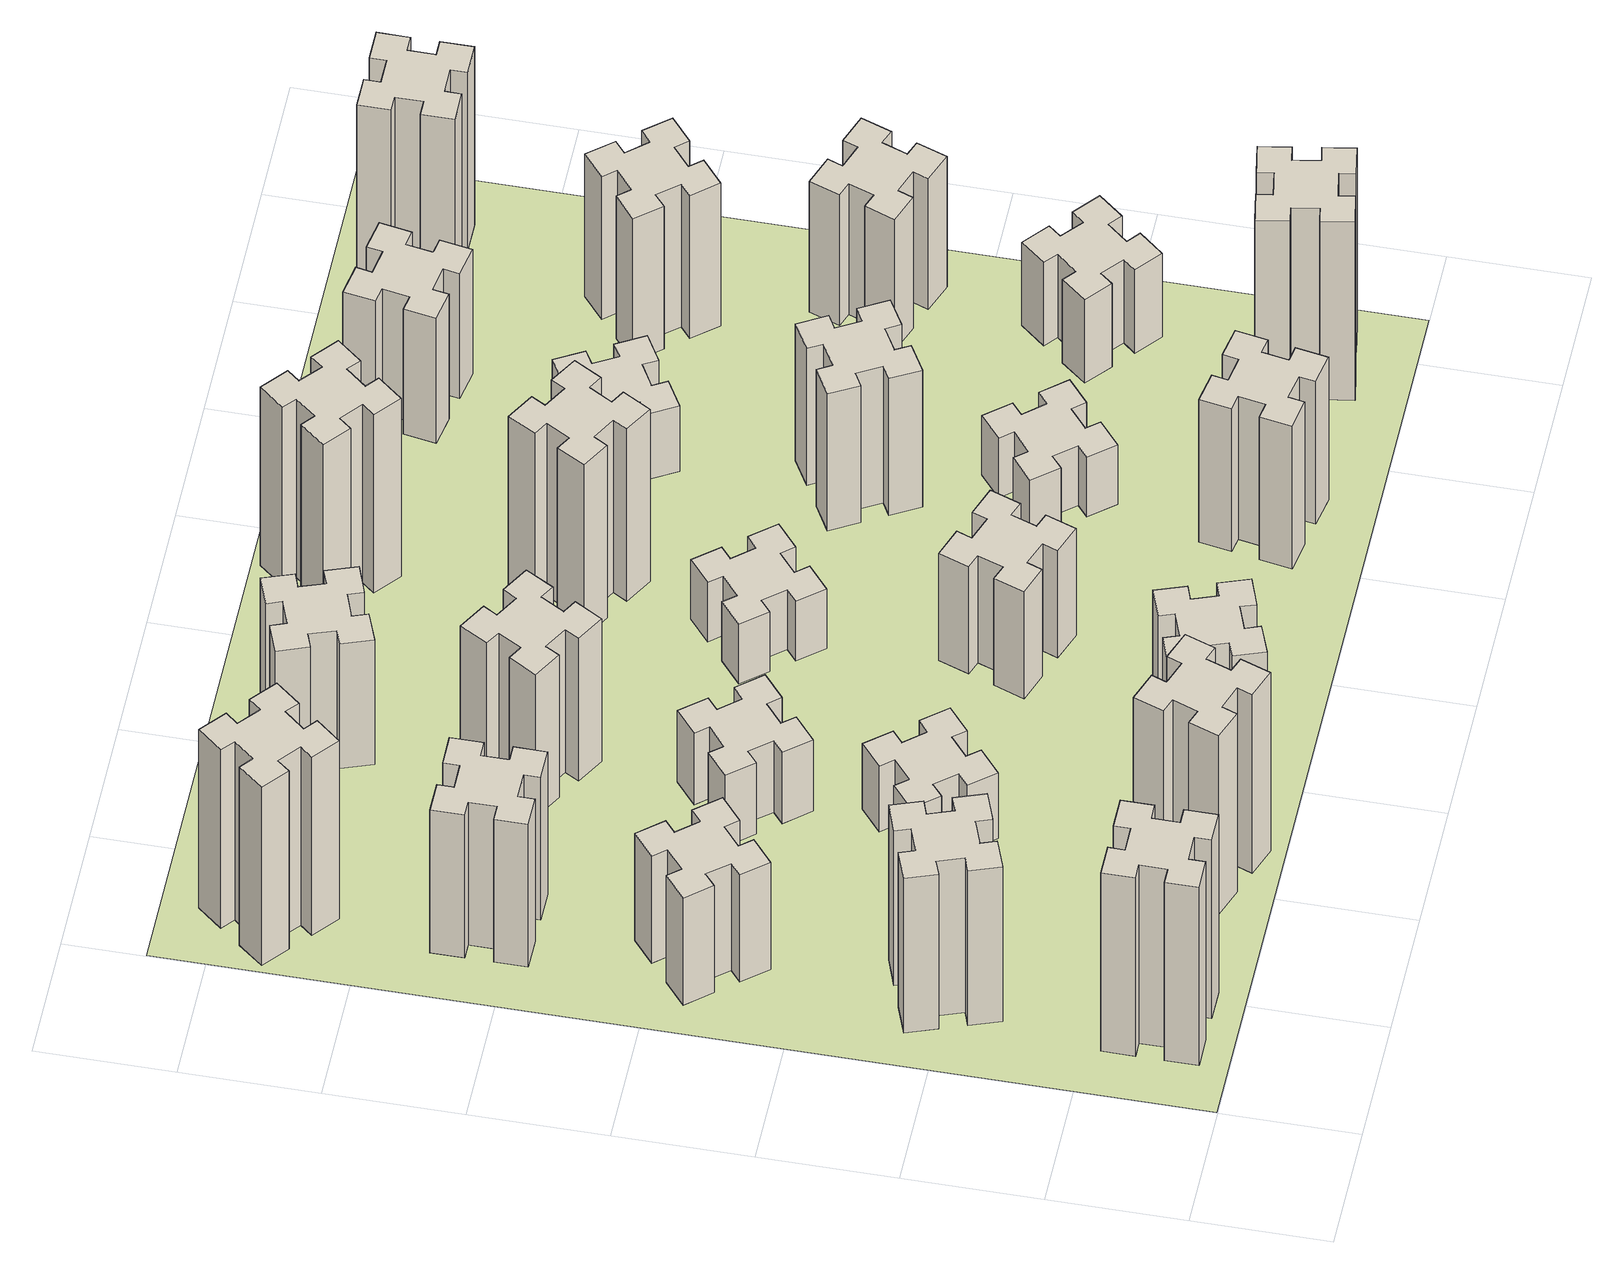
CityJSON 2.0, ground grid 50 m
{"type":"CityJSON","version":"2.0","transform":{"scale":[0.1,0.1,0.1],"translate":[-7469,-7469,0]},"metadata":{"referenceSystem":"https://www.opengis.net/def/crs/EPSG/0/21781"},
"CityObjects":{
"building1":{"type":"Building","attributes":{"class":"1000","function":"1000","usage":"1000","yearOfConstruction":2016,"roofType":"1000","measuredHeight":90,"storeysAboveGround":30,"storeysBelowGround":0},"geometry":[{"type":"Solid","lod":"1","boundaries":[[[[0,1,2,3,4,5,6,7,8,9,10,11,12,13,14,15,16,17,18,19]],[[17,16,20,21]],[[16,15,22,20]],[[15,14,23,22]],[[14,13,24,23]],[[13,12,25,24]],[[12,11,26,25]],[[11,10,27,26]],[[10,9,28,27]],[[9,8,29,28]],[[8,7,30,29]],[[7,6,31,30]],[[6,5,32,31]],[[5,4,33,32]],[[4,3,34,33]],[[3,2,35,34]],[[2,1,36,35]],[[1,0,37,36]],[[0,19,38,37]],[[19,18,39,38]],[[18,17,21,39]],[[24,25,26,27,28,29,30,31,32,33,34,35,36,37,38,39,21,20,22,23]]]]}]},
"building2":{"type":"Building","attributes":{"class":"1000","function":"1000","usage":"1000","yearOfConstruction":2016,"roofType":"1000","measuredHeight":78,"storeysAboveGround":30,"storeysBelowGround":0},"geometry":[{"type":"Solid","lod":"1","boundaries":[[[[40,41,42,43,44,45,46,47,48,49,50,51,52,53,54,55,56,57,58,59]],[[57,56,60,61]],[[56,55,62,60]],[[55,54,63,62]],[[54,53,64,63]],[[53,52,65,64]],[[52,51,66,65]],[[51,50,67,66]],[[50,49,68,67]],[[49,48,69,68]],[[48,47,70,69]],[[47,46,71,70]],[[46,45,72,71]],[[45,44,73,72]],[[44,43,74,73]],[[43,42,75,74]],[[42,41,76,75]],[[41,40,77,76]],[[40,59,78,77]],[[59,58,79,78]],[[58,57,61,79]],[[64,65,66,67,68,69,70,71,72,73,74,75,76,77,78,79,61,60,62,63]]]]}]},
"building3":{"type":"Building","attributes":{"class":"1000","function":"1000","usage":"1000","yearOfConstruction":2016,"roofType":"1000","measuredHeight":54,"storeysAboveGround":30,"storeysBelowGround":0},"geometry":[{"type":"Solid","lod":"1","boundaries":[[[[80,81,82,83,84,85,86,87,88,89,90,91,92,93,94,95,96,97,98,99]],[[97,96,100,101]],[[96,95,102,100]],[[95,94,103,102]],[[94,93,104,103]],[[93,92,105,104]],[[92,91,106,105]],[[91,90,107,106]],[[90,89,108,107]],[[89,88,109,108]],[[88,87,110,109]],[[87,86,111,110]],[[86,85,112,111]],[[85,84,113,112]],[[84,83,114,113]],[[83,82,115,114]],[[82,81,116,115]],[[81,80,117,116]],[[80,99,118,117]],[[99,98,119,118]],[[98,97,101,119]],[[104,105,106,107,108,109,110,111,112,113,114,115,116,117,118,119,101,100,102,103]]]]}]},
"building4":{"type":"Building","attributes":{"class":"1000","function":"1000","usage":"1000","yearOfConstruction":2016,"roofType":"1000","measuredHeight":72,"storeysAboveGround":30,"storeysBelowGround":0},"geometry":[{"type":"Solid","lod":"1","boundaries":[[[[120,121,122,123,124,125,126,127,128,129,130,131,132,133,134,135,136,137,138,139]],[[137,136,140,141]],[[136,135,142,140]],[[135,134,143,142]],[[134,133,144,143]],[[133,132,145,144]],[[132,131,146,145]],[[131,130,147,146]],[[130,129,148,147]],[[129,128,149,148]],[[128,127,150,149]],[[127,126,151,150]],[[126,125,152,151]],[[125,124,153,152]],[[124,123,154,153]],[[123,122,155,154]],[[122,121,156,155]],[[121,120,157,156]],[[120,139,158,157]],[[139,138,159,158]],[[138,137,141,159]],[[144,145,146,147,148,149,150,151,152,153,154,155,156,157,158,159,141,140,142,143]]]]}]},
"building5":{"type":"Building","attributes":{"class":"1000","function":"1000","usage":"1000","yearOfConstruction":2016,"roofType":"1000","measuredHeight":90,"storeysAboveGround":30,"storeysBelowGround":0},"geometry":[{"type":"Solid","lod":"1","boundaries":[[[[160,161,162,163,164,165,166,167,168,169,170,171,172,173,174,175,176,177,178,179]],[[177,176,180,181]],[[176,175,182,180]],[[175,174,183,182]],[[174,173,184,183]],[[173,172,185,184]],[[172,171,186,185]],[[171,170,187,186]],[[170,169,188,187]],[[169,168,189,188]],[[168,167,190,189]],[[167,166,191,190]],[[166,165,192,191]],[[165,164,193,192]],[[164,163,194,193]],[[163,162,195,194]],[[162,161,196,195]],[[161,160,197,196]],[[160,179,198,197]],[[179,178,199,198]],[[178,177,181,199]],[[184,185,186,187,188,189,190,191,192,193,194,195,196,197,198,199,181,180,182,183]]]]}]},
"building6":{"type":"Building","attributes":{"class":"1000","function":"1000","usage":"1000","yearOfConstruction":2016,"roofType":"1000","measuredHeight":90,"storeysAboveGround":30,"storeysBelowGround":0},"geometry":[{"type":"Solid","lod":"1","boundaries":[[[[200,201,202,203,204,205,206,207,208,209,210,211,212,213,214,215,216,217,218,219]],[[217,216,220,221]],[[216,215,222,220]],[[215,214,223,222]],[[214,213,224,223]],[[213,212,225,224]],[[212,211,226,225]],[[211,210,227,226]],[[210,209,228,227]],[[209,208,229,228]],[[208,207,230,229]],[[207,206,231,230]],[[206,205,232,231]],[[205,204,233,232]],[[204,203,234,233]],[[203,202,235,234]],[[202,201,236,235]],[[201,200,237,236]],[[200,219,238,237]],[[219,218,239,238]],[[218,217,221,239]],[[224,225,226,227,228,229,230,231,232,233,234,235,236,237,238,239,221,220,222,223]]]]}]},
"building7":{"type":"Building","attributes":{"class":"1000","function":"1000","usage":"1000","yearOfConstruction":2016,"roofType":"1000","measuredHeight":33,"storeysAboveGround":30,"storeysBelowGround":0},"geometry":[{"type":"Solid","lod":"1","boundaries":[[[[240,241,242,243,244,245,246,247,248,249,250,251,252,253,254,255,256,257,258,259]],[[257,256,260,261]],[[256,255,262,260]],[[255,254,263,262]],[[254,253,264,263]],[[253,252,265,264]],[[252,251,266,265]],[[251,250,267,266]],[[250,249,268,267]],[[249,248,269,268]],[[248,247,270,269]],[[247,246,271,270]],[[246,245,272,271]],[[245,244,273,272]],[[244,243,274,273]],[[243,242,275,274]],[[242,241,276,275]],[[241,240,277,276]],[[240,259,278,277]],[[259,258,279,278]],[[258,257,261,279]],[[264,265,266,267,268,269,270,271,272,273,274,275,276,277,278,279,261,260,262,263]]]]}]},
"building8":{"type":"Building","attributes":{"class":"1000","function":"1000","usage":"1000","yearOfConstruction":2016,"roofType":"1000","measuredHeight":36,"storeysAboveGround":30,"storeysBelowGround":0},"geometry":[{"type":"Solid","lod":"1","boundaries":[[[[280,281,282,283,284,285,286,287,288,289,290,291,292,293,294,295,296,297,298,299]],[[297,296,300,301]],[[296,295,302,300]],[[295,294,303,302]],[[294,293,304,303]],[[293,292,305,304]],[[292,291,306,305]],[[291,290,307,306]],[[290,289,308,307]],[[289,288,309,308]],[[288,287,310,309]],[[287,286,311,310]],[[286,285,312,311]],[[285,284,313,312]],[[284,283,314,313]],[[283,282,315,314]],[[282,281,316,315]],[[281,280,317,316]],[[280,299,318,317]],[[299,298,319,318]],[[298,297,301,319]],[[304,305,306,307,308,309,310,311,312,313,314,315,316,317,318,319,301,300,302,303]]]]}]},
"building9":{"type":"Building","attributes":{"class":"1000","function":"1000","usage":"1000","yearOfConstruction":2016,"roofType":"1000","measuredHeight":51,"storeysAboveGround":30,"storeysBelowGround":0},"geometry":[{"type":"Solid","lod":"1","boundaries":[[[[320,321,322,323,324,325,326,327,328,329,330,331,332,333,334,335,336,337,338,339]],[[337,336,340,341]],[[336,335,342,340]],[[335,334,343,342]],[[334,333,344,343]],[[333,332,345,344]],[[332,331,346,345]],[[331,330,347,346]],[[330,329,348,347]],[[329,328,349,348]],[[328,327,350,349]],[[327,326,351,350]],[[326,325,352,351]],[[325,324,353,352]],[[324,323,354,353]],[[323,322,355,354]],[[322,321,356,355]],[[321,320,357,356]],[[320,339,358,357]],[[339,338,359,358]],[[338,337,341,359]],[[344,345,346,347,348,349,350,351,352,353,354,355,356,357,358,359,341,340,342,343]]]]}]},
"building10":{"type":"Building","attributes":{"class":"1000","function":"1000","usage":"1000","yearOfConstruction":2016,"roofType":"1000","measuredHeight":72,"storeysAboveGround":30,"storeysBelowGround":0},"geometry":[{"type":"Solid","lod":"1","boundaries":[[[[360,361,362,363,364,365,366,367,368,369,370,371,372,373,374,375,376,377,378,379]],[[377,376,380,381]],[[376,375,382,380]],[[375,374,383,382]],[[374,373,384,383]],[[373,372,385,384]],[[372,371,386,385]],[[371,370,387,386]],[[370,369,388,387]],[[369,368,389,388]],[[368,367,390,389]],[[367,366,391,390]],[[366,365,392,391]],[[365,364,393,392]],[[364,363,394,393]],[[363,362,395,394]],[[362,361,396,395]],[[361,360,397,396]],[[360,379,398,397]],[[379,378,399,398]],[[378,377,381,399]],[[384,385,386,387,388,389,390,391,392,393,394,395,396,397,398,399,381,380,382,383]]]]}]},
"building11":{"type":"Building","attributes":{"class":"1000","function":"1000","usage":"1000","yearOfConstruction":2016,"roofType":"1000","measuredHeight":63,"storeysAboveGround":30,"storeysBelowGround":0},"geometry":[{"type":"Solid","lod":"1","boundaries":[[[[400,401,402,403,404,405,406,407,408,409,410,411,412,413,414,415,416,417,418,419]],[[417,416,420,421]],[[416,415,422,420]],[[415,414,423,422]],[[414,413,424,423]],[[413,412,425,424]],[[412,411,426,425]],[[411,410,427,426]],[[410,409,428,427]],[[409,408,429,428]],[[408,407,430,429]],[[407,406,431,430]],[[406,405,432,431]],[[405,404,433,432]],[[404,403,434,433]],[[403,402,435,434]],[[402,401,436,435]],[[401,400,437,436]],[[400,419,438,437]],[[419,418,439,438]],[[418,417,421,439]],[[424,425,426,427,428,429,430,431,432,433,434,435,436,437,438,439,421,420,422,423]]]]}]},
"building12":{"type":"Building","attributes":{"class":"1000","function":"1000","usage":"1000","yearOfConstruction":2016,"roofType":"1000","measuredHeight":54,"storeysAboveGround":30,"storeysBelowGround":0},"geometry":[{"type":"Solid","lod":"1","boundaries":[[[[440,441,442,443,444,445,446,447,448,449,450,451,452,453,454,455,456,457,458,459]],[[457,456,460,461]],[[456,455,462,460]],[[455,454,463,462]],[[454,453,464,463]],[[453,452,465,464]],[[452,451,466,465]],[[451,450,467,466]],[[450,449,468,467]],[[449,448,469,468]],[[448,447,470,469]],[[447,446,471,470]],[[446,445,472,471]],[[445,444,473,472]],[[444,443,474,473]],[[443,442,475,474]],[[442,441,476,475]],[[441,440,477,476]],[[440,459,478,477]],[[459,458,479,478]],[[458,457,461,479]],[[464,465,466,467,468,469,470,471,472,473,474,475,476,477,478,479,461,460,462,463]]]]}]},
"building13":{"type":"Building","attributes":{"class":"1000","function":"1000","usage":"1000","yearOfConstruction":2016,"roofType":"1000","measuredHeight":30,"storeysAboveGround":30,"storeysBelowGround":0},"geometry":[{"type":"Solid","lod":"1","boundaries":[[[[480,481,482,483,484,485,486,487,488,489,490,491,492,493,494,495,496,497,498,499]],[[497,496,500,501]],[[496,495,502,500]],[[495,494,503,502]],[[494,493,504,503]],[[493,492,505,504]],[[492,491,506,505]],[[491,490,507,506]],[[490,489,508,507]],[[489,488,509,508]],[[488,487,510,509]],[[487,486,511,510]],[[486,485,512,511]],[[485,484,513,512]],[[484,483,514,513]],[[483,482,515,514]],[[482,481,516,515]],[[481,480,517,516]],[[480,499,518,517]],[[499,498,519,518]],[[498,497,501,519]],[[504,505,506,507,508,509,510,511,512,513,514,515,516,517,518,519,501,500,502,503]]]]}]},
"building14":{"type":"Building","attributes":{"class":"1000","function":"1000","usage":"1000","yearOfConstruction":2016,"roofType":"1000","measuredHeight":87,"storeysAboveGround":30,"storeysBelowGround":0},"geometry":[{"type":"Solid","lod":"1","boundaries":[[[[520,521,522,523,524,525,526,527,528,529,530,531,532,533,534,535,536,537,538,539]],[[537,536,540,541]],[[536,535,542,540]],[[535,534,543,542]],[[534,533,544,543]],[[533,532,545,544]],[[532,531,546,545]],[[531,530,547,546]],[[530,529,548,547]],[[529,528,549,548]],[[528,527,550,549]],[[527,526,551,550]],[[526,525,552,551]],[[525,524,553,552]],[[524,523,554,553]],[[523,522,555,554]],[[522,521,556,555]],[[521,520,557,556]],[[520,539,558,557]],[[539,538,559,558]],[[538,537,541,559]],[[544,545,546,547,548,549,550,551,552,553,554,555,556,557,558,559,541,540,542,543]]]]}]},
"building15":{"type":"Building","attributes":{"class":"1000","function":"1000","usage":"1000","yearOfConstruction":2016,"roofType":"1000","measuredHeight":72,"storeysAboveGround":30,"storeysBelowGround":0},"geometry":[{"type":"Solid","lod":"1","boundaries":[[[[560,561,562,563,564,565,566,567,568,569,570,571,572,573,574,575,576,577,578,579]],[[577,576,580,581]],[[576,575,582,580]],[[575,574,583,582]],[[574,573,584,583]],[[573,572,585,584]],[[572,571,586,585]],[[571,570,587,586]],[[570,569,588,587]],[[569,568,589,588]],[[568,567,590,589]],[[567,566,591,590]],[[566,565,592,591]],[[565,564,593,592]],[[564,563,594,593]],[[563,562,595,594]],[[562,561,596,595]],[[561,560,597,596]],[[560,579,598,597]],[[579,578,599,598]],[[578,577,581,599]],[[584,585,586,587,588,589,590,591,592,593,594,595,596,597,598,599,581,580,582,583]]]]}]},
"building16":{"type":"Building","attributes":{"class":"1000","function":"1000","usage":"1000","yearOfConstruction":2016,"roofType":"1000","measuredHeight":90,"storeysAboveGround":30,"storeysBelowGround":0},"geometry":[{"type":"Solid","lod":"1","boundaries":[[[[600,601,602,603,604,605,606,607,608,609,610,611,612,613,614,615,616,617,618,619]],[[617,616,620,621]],[[616,615,622,620]],[[615,614,623,622]],[[614,613,624,623]],[[613,612,625,624]],[[612,611,626,625]],[[611,610,627,626]],[[610,609,628,627]],[[609,608,629,628]],[[608,607,630,629]],[[607,606,631,630]],[[606,605,632,631]],[[605,604,633,632]],[[604,603,634,633]],[[603,602,635,634]],[[602,601,636,635]],[[601,600,637,636]],[[600,619,638,637]],[[619,618,639,638]],[[618,617,621,639]],[[624,625,626,627,628,629,630,631,632,633,634,635,636,637,638,639,621,620,622,623]]]]}]},
"building17":{"type":"Building","attributes":{"class":"1000","function":"1000","usage":"1000","yearOfConstruction":2016,"roofType":"1000","measuredHeight":30,"storeysAboveGround":30,"storeysBelowGround":0},"geometry":[{"type":"Solid","lod":"1","boundaries":[[[[640,641,642,643,644,645,646,647,648,649,650,651,652,653,654,655,656,657,658,659]],[[657,656,660,661]],[[656,655,662,660]],[[655,654,663,662]],[[654,653,664,663]],[[653,652,665,664]],[[652,651,666,665]],[[651,650,667,666]],[[650,649,668,667]],[[649,648,669,668]],[[648,647,670,669]],[[647,646,671,670]],[[646,645,672,671]],[[645,644,673,672]],[[644,643,674,673]],[[643,642,675,674]],[[642,641,676,675]],[[641,640,677,676]],[[640,659,678,677]],[[659,658,679,678]],[[658,657,661,679]],[[664,665,666,667,668,669,670,671,672,673,674,675,676,677,678,679,661,660,662,663]]]]}]},
"building18":{"type":"Building","attributes":{"class":"1000","function":"1000","usage":"1000","yearOfConstruction":2016,"roofType":"1000","measuredHeight":69,"storeysAboveGround":30,"storeysBelowGround":0},"geometry":[{"type":"Solid","lod":"1","boundaries":[[[[680,681,682,683,684,685,686,687,688,689,690,691,692,693,694,695,696,697,698,699]],[[697,696,700,701]],[[696,695,702,700]],[[695,694,703,702]],[[694,693,704,703]],[[693,692,705,704]],[[692,691,706,705]],[[691,690,707,706]],[[690,689,708,707]],[[689,688,709,708]],[[688,687,710,709]],[[687,686,711,710]],[[686,685,712,711]],[[685,684,713,712]],[[684,683,714,713]],[[683,682,715,714]],[[682,681,716,715]],[[681,680,717,716]],[[680,699,718,717]],[[699,698,719,718]],[[698,697,701,719]],[[704,705,706,707,708,709,710,711,712,713,714,715,716,717,718,719,701,700,702,703]]]]}]},
"building19":{"type":"Building","attributes":{"class":"1000","function":"1000","usage":"1000","yearOfConstruction":2016,"roofType":"1000","measuredHeight":33,"storeysAboveGround":30,"storeysBelowGround":0},"geometry":[{"type":"Solid","lod":"1","boundaries":[[[[720,721,722,723,724,725,726,727,728,729,730,731,732,733,734,735,736,737,738,739]],[[737,736,740,741]],[[736,735,742,740]],[[735,734,743,742]],[[734,733,744,743]],[[733,732,745,744]],[[732,731,746,745]],[[731,730,747,746]],[[730,729,748,747]],[[729,728,749,748]],[[728,727,750,749]],[[727,726,751,750]],[[726,725,752,751]],[[725,724,753,752]],[[724,723,754,753]],[[723,722,755,754]],[[722,721,756,755]],[[721,720,757,756]],[[720,739,758,757]],[[739,738,759,758]],[[738,737,741,759]],[[744,745,746,747,748,749,750,751,752,753,754,755,756,757,758,759,741,740,742,743]]]]}]},
"building20":{"type":"Building","attributes":{"class":"1000","function":"1000","usage":"1000","yearOfConstruction":2016,"roofType":"1000","measuredHeight":90,"storeysAboveGround":30,"storeysBelowGround":0},"geometry":[{"type":"Solid","lod":"1","boundaries":[[[[760,761,762,763,764,765,766,767,768,769,770,771,772,773,774,775,776,777,778,779]],[[777,776,780,781]],[[776,775,782,780]],[[775,774,783,782]],[[774,773,784,783]],[[773,772,785,784]],[[772,771,786,785]],[[771,770,787,786]],[[770,769,788,787]],[[769,768,789,788]],[[768,767,790,789]],[[767,766,791,790]],[[766,765,792,791]],[[765,764,793,792]],[[764,763,794,793]],[[763,762,795,794]],[[762,761,796,795]],[[761,760,797,796]],[[760,779,798,797]],[[779,778,799,798]],[[778,777,781,799]],[[784,785,786,787,788,789,790,791,792,793,794,795,796,797,798,799,781,780,782,783]]]]}]},
"building21":{"type":"Building","attributes":{"class":"1000","function":"1000","usage":"1000","yearOfConstruction":2016,"roofType":"1000","measuredHeight":63,"storeysAboveGround":30,"storeysBelowGround":0},"geometry":[{"type":"Solid","lod":"1","boundaries":[[[[800,801,802,803,804,805,806,807,808,809,810,811,812,813,814,815,816,817,818,819]],[[817,816,820,821]],[[816,815,822,820]],[[815,814,823,822]],[[814,813,824,823]],[[813,812,825,824]],[[812,811,826,825]],[[811,810,827,826]],[[810,809,828,827]],[[809,808,829,828]],[[808,807,830,829]],[[807,806,831,830]],[[806,805,832,831]],[[805,804,833,832]],[[804,803,834,833]],[[803,802,835,834]],[[802,801,836,835]],[[801,800,837,836]],[[800,819,838,837]],[[819,818,839,838]],[[818,817,821,839]],[[824,825,826,827,828,829,830,831,832,833,834,835,836,837,838,839,821,820,822,823]]]]}]},
"building22":{"type":"Building","attributes":{"class":"1000","function":"1000","usage":"1000","yearOfConstruction":2016,"roofType":"1000","measuredHeight":42,"storeysAboveGround":30,"storeysBelowGround":0},"geometry":[{"type":"Solid","lod":"1","boundaries":[[[[840,841,842,843,844,845,846,847,848,849,850,851,852,853,854,855,856,857,858,859]],[[857,856,860,861]],[[856,855,862,860]],[[855,854,863,862]],[[854,853,864,863]],[[853,852,865,864]],[[852,851,866,865]],[[851,850,867,866]],[[850,849,868,867]],[[849,848,869,868]],[[848,847,870,869]],[[847,846,871,870]],[[846,845,872,871]],[[845,844,873,872]],[[844,843,874,873]],[[843,842,875,874]],[[842,841,876,875]],[[841,840,877,876]],[[840,859,878,877]],[[859,858,879,878]],[[858,857,861,879]],[[864,865,866,867,868,869,870,871,872,873,874,875,876,877,878,879,861,860,862,863]]]]}]},
"building23":{"type":"Building","attributes":{"class":"1000","function":"1000","usage":"1000","yearOfConstruction":2016,"roofType":"1000","measuredHeight":66,"storeysAboveGround":30,"storeysBelowGround":0},"geometry":[{"type":"Solid","lod":"1","boundaries":[[[[880,881,882,883,884,885,886,887,888,889,890,891,892,893,894,895,896,897,898,899]],[[897,896,900,901]],[[896,895,902,900]],[[895,894,903,902]],[[894,893,904,903]],[[893,892,905,904]],[[892,891,906,905]],[[891,890,907,906]],[[890,889,908,907]],[[889,888,909,908]],[[888,887,910,909]],[[887,886,911,910]],[[886,885,912,911]],[[885,884,913,912]],[[884,883,914,913]],[[883,882,915,914]],[[882,881,916,915]],[[881,880,917,916]],[[880,899,918,917]],[[899,898,919,918]],[[898,897,901,919]],[[904,905,906,907,908,909,910,911,912,913,914,915,916,917,918,919,901,900,902,903]]]]}]},
"building24":{"type":"Building","attributes":{"class":"1000","function":"1000","usage":"1000","yearOfConstruction":2016,"roofType":"1000","measuredHeight":72,"storeysAboveGround":30,"storeysBelowGround":0},"geometry":[{"type":"Solid","lod":"1","boundaries":[[[[920,921,922,923,924,925,926,927,928,929,930,931,932,933,934,935,936,937,938,939]],[[937,936,940,941]],[[936,935,942,940]],[[935,934,943,942]],[[934,933,944,943]],[[933,932,945,944]],[[932,931,946,945]],[[931,930,947,946]],[[930,929,948,947]],[[929,928,949,948]],[[928,927,950,949]],[[927,926,951,950]],[[926,925,952,951]],[[925,924,953,952]],[[924,923,954,953]],[[923,922,955,954]],[[922,921,956,955]],[[921,920,957,956]],[[920,939,958,957]],[[939,938,959,958]],[[938,937,941,959]],[[944,945,946,947,948,949,950,951,952,953,954,955,956,957,958,959,941,940,942,943]]]]}]},
"building25":{"type":"Building","attributes":{"class":"1000","function":"1000","usage":"1000","yearOfConstruction":2016,"roofType":"1000","measuredHeight":90,"storeysAboveGround":30,"storeysBelowGround":0},"geometry":[{"type":"Solid","lod":"1","boundaries":[[[[960,961,962,963,964,965,966,967,968,969,970,971,972,973,974,975,976,977,978,979]],[[977,976,980,981]],[[976,975,982,980]],[[975,974,983,982]],[[974,973,984,983]],[[973,972,985,984]],[[972,971,986,985]],[[971,970,987,986]],[[970,969,988,987]],[[969,968,989,988]],[[968,967,990,989]],[[967,966,991,990]],[[966,965,992,991]],[[965,964,993,992]],[[964,963,994,993]],[[963,962,995,994]],[[962,961,996,995]],[[961,960,997,996]],[[960,979,998,997]],[[979,978,999,998]],[[978,977,981,999]],[[984,985,986,987,988,989,990,991,992,993,994,995,996,997,998,999,981,980,982,983]]]]}]},
"landuse1":{"type":"LandUse","attributes":{"name":"plot1","function":"1010"},"geometry":[{"type":"MultiSurface","lod":"1","boundaries":[[[1000,1001,1002,1003]]]}]}
},
"vertices":[
[265,325,0],[265,225,0],[205,225,0],[205,105,0],[325,105,0],[325,165,0],[425,165,0],[425,105,0],[545,105,0],[545,225,0],[485,225,0],[485,325,0],[545,325,0],[545,445,0],[425,445,0],[425,385,0],[325,385,0],[325,445,0],[205,445,0],[205,325,0],[325,385,900],[325,445,900],[425,385,900],[425,445,900],[545,445,900],[545,325,900],[485,325,900],[485,225,900],[545,225,900],[545,105,900],[425,105,900],[425,165,900],[325,165,900],[325,105,900],[205,105,900],[205,225,900],[265,225,900],[265,325,900],[205,325,900],[205,445,900],
[255,1025,0],[289,931,0],[233,910,0],[274,797,0],[387,839,0],[366,895,0],[460,929,0],[480,873,0],[593,914,0],[552,1027,0],[496,1006,0],[462,1100,0],[518,1120,0],[477,1233,0],[364,1192,0],[385,1136,0],[291,1102,0],[270,1158,0],[157,1117,0],[199,1004,0],[291,1102,780],[270,1158,780],[385,1136,780],[364,1192,780],[477,1233,780],[518,1120,780],[462,1100,780],[496,1006,780],[552,1027,780],[593,914,780],[480,873,780],[460,929,780],[366,895,780],[387,839,780],[274,797,780],[233,910,780],[289,931,780],[255,1025,780],[199,1004,780],[157,1117,780],
[492,1888,0],[427,1964,0],[473,2003,0],[396,2095,0],[304,2018,0],[343,1972,0],[266,1907,0],[228,1953,0],[136,1876,0],[213,1784,0],[259,1823,0],[323,1746,0],[277,1708,0],[354,1616,0],[446,1693,0],[408,1739,0],[484,1803,0],[523,1757,0],[615,1834,0],[538,1926,0],[484,1803,540],[523,1757,540],[408,1739,540],[446,1693,540],[354,1616,540],[277,1708,540],[323,1746,540],[259,1823,540],[213,1784,540],[136,1876,540],[228,1953,540],[266,1907,540],[343,1972,540],[304,2018,540],[396,2095,540],[473,2003,540],[427,1964,540],[492,1888,540],[538,1926,540],[615,1834,540],
[485,2545,0],[485,2645,0],[545,2645,0],[545,2765,0],[425,2765,0],[425,2705,0],[325,2705,0],[325,2765,0],[205,2765,0],[205,2645,0],[265,2645,0],[265,2545,0],[205,2545,0],[205,2425,0],[325,2425,0],[325,2485,0],[425,2485,0],[425,2425,0],[545,2425,0],[545,2545,0],[425,2485,720],[425,2425,720],[325,2485,720],[325,2425,720],[205,2425,720],[205,2545,720],[265,2545,720],[265,2645,720],[205,2645,720],[205,2765,720],[325,2765,720],[325,2705,720],[425,2705,720],[425,2765,720],[545,2765,720],[545,2645,720],[485,2645,720],[485,2545,720],[545,2545,720],[545,2425,720],
[1029,360,0],[995,266,0],[939,287,0],[897,174,0],[1010,133,0],[1031,189,0],[1125,155,0],[1104,99,0],[1217,57,0],[1258,170,0],[1202,191,0],[1236,285,0],[1292,264,0],[1333,377,0],[1220,418,0],[1200,362,0],[1106,396,0],[1127,452,0],[1014,493,0],[973,380,0],[1106,396,900],[1127,452,900],[1200,362,900],[1220,418,900],[1333,377,900],[1292,264,900],[1236,285,900],[1202,191,900],[1258,170,900],[1217,57,900],[1104,99,900],[1125,155,900],[1031,189,900],[1010,133,900],[897,174,900],[939,287,900],[995,266,900],[1029,360,900],[973,380,900],[1014,493,900],
[384,3387,0],[308,3452,0],[346,3498,0],[254,3575,0],[177,3483,0],[223,3444,0],[159,3368,0],[113,3406,0],[36,3314,0],[128,3237,0],[166,3283,0],[243,3219,0],[204,3173,0],[296,3096,0],[373,3188,0],[327,3226,0],[392,3303,0],[438,3264,0],[515,3356,0],[423,3433,0],[392,3303,900],[438,3264,900],[327,3226,900],[373,3188,900],[296,3096,900],[204,3173,900],[243,3219,900],[166,3283,900],[128,3237,900],[36,3314,900],[113,3406,900],[159,3368,900],[223,3444,900],[177,3483,900],[254,3575,900],[346,3498,900],[308,3452,900],[384,3387,900],[423,3433,900],[515,3356,900],
[1083,1332,0],[1006,1267,0],[968,1313,0],[876,1236,0],[953,1144,0],[999,1183,0],[1063,1106,0],[1017,1068,0],[1094,976,0],[1186,1053,0],[1148,1099,0],[1224,1163,0],[1263,1117,0],[1355,1194,0],[1278,1286,0],[1232,1248,0],[1167,1324,0],[1213,1363,0],[1136,1455,0],[1044,1378,0],[1167,1324,330],[1213,1363,330],[1232,1248,330],[1278,1286,330],[1355,1194,330],[1263,1117,330],[1224,1163,330],[1148,1099,330],[1186,1053,330],[1094,976,330],[1017,1068,330],[1063,1106,330],[999,1183,330],[953,1144,330],[876,1236,330],[968,1313,330],[1006,1267,330],[1083,1332,330],[1044,1378,330],[1136,1455,330],
[1083,1972,0],[1006,1907,0],[968,1953,0],[876,1876,0],[953,1784,0],[999,1823,0],[1063,1746,0],[1017,1708,0],[1094,1616,0],[1186,1693,0],[1148,1739,0],[1224,1803,0],[1263,1757,0],[1355,1834,0],[1278,1926,0],[1232,1888,0],[1167,1964,0],[1213,2003,0],[1136,2095,0],[1044,2018,0],[1167,1964,360],[1213,2003,360],[1232,1888,360],[1278,1926,360],[1355,1834,360],[1263,1757,360],[1224,1803,360],[1148,1739,360],[1186,1693,360],[1094,1616,360],[1017,1708,360],[1063,1746,360],[999,1823,360],[953,1784,360],[876,1876,360],[968,1953,360],[1006,1907,360],[1083,1972,360],[1044,2018,360],[1136,2095,360],
[1765,496,0],[1671,462,0],[1650,518,0],[1537,477,0],[1579,364,0],[1635,385,0],[1669,291,0],[1613,270,0],[1654,157,0],[1767,199,0],[1746,255,0],[1840,289,0],[1860,233,0],[1973,274,0],[1932,387,0],[1876,366,0],[1842,460,0],[1898,480,0],[1857,593,0],[1744,552,0],[1842,460,510],[1898,480,510],[1876,366,510],[1932,387,510],[1973,274,510],[1860,233,510],[1840,289,510],[1746,255,510],[1767,199,510],[1654,157,510],[1613,270,510],[1669,291,510],[1635,385,510],[1579,364,510],[1537,477,510],[1650,518,510],[1671,462,510],[1765,496,510],[1744,552,510],[1857,593,510],
[1214,2666,0],[1127,2716,0],[1157,2768,0],[1053,2828,0],[993,2724,0],[1045,2694,0],[995,2607,0],[943,2637,0],[883,2533,0],[987,2473,0],[1017,2525,0],[1104,2475,0],[1074,2423,0],[1178,2363,0],[1238,2467,0],[1186,2497,0],[1236,2584,0],[1288,2554,0],[1348,2658,0],[1244,2718,0],[1236,2584,720],[1288,2554,720],[1186,2497,720],[1238,2467,720],[1178,2363,720],[1074,2423,720],[1104,2475,720],[1017,2525,720],[987,2473,720],[883,2533,720],[943,2637,720],[995,2607,720],[1045,2694,720],[993,2724,720],[1053,2828,720],[1157,2768,720],[1127,2716,720],[1214,2666,720],[1244,2718,720],[1348,2658,720],
[1125,3456,0],[1031,3422,0],[1010,3478,0],[897,3437,0],[939,3324,0],[995,3345,0],[1029,3251,0],[973,3230,0],[1014,3117,0],[1127,3159,0],[1106,3215,0],[1200,3249,0],[1220,3193,0],[1333,3234,0],[1292,3347,0],[1236,3326,0],[1202,3420,0],[1258,3440,0],[1217,3553,0],[1104,3512,0],[1202,3420,630],[1258,3440,630],[1236,3326,630],[1292,3347,630],[1333,3234,630],[1220,3193,630],[1200,3249,630],[1106,3215,630],[1127,3159,630],[1014,3117,630],[973,3230,630],[1029,3251,630],[995,3345,630],[939,3324,630],[897,3437,630],[1010,3478,630],[1031,3422,630],[1125,3456,630],[1104,3512,630],[1217,3553,630],
[1869,1200,0],[1835,1106,0],[1779,1127,0],[1737,1014,0],[1850,973,0],[1871,1029,0],[1965,995,0],[1944,939,0],[2057,897,0],[2098,1010,0],[2042,1031,0],[2076,1125,0],[2132,1104,0],[2173,1217,0],[2060,1258,0],[2040,1202,0],[1946,1236,0],[1967,1292,0],[1854,1333,0],[1813,1220,0],[1946,1236,540],[1967,1292,540],[2040,1202,540],[2060,1258,540],[2173,1217,540],[2132,1104,540],[2076,1125,540],[2042,1031,540],[2098,1010,540],[2057,897,540],[1944,939,540],[1965,995,540],[1871,1029,540],[1850,973,540],[1737,1014,540],[1779,1127,540],[1835,1106,540],[1869,1200,540],[1813,1220,540],[1854,1333,540],
[1972,1988,0],[1907,2064,0],[1953,2103,0],[1876,2195,0],[1784,2118,0],[1823,2072,0],[1746,2007,0],[1708,2053,0],[1616,1976,0],[1693,1884,0],[1739,1923,0],[1803,1846,0],[1757,1808,0],[1834,1716,0],[1926,1793,0],[1888,1839,0],[1964,1903,0],[2003,1857,0],[2095,1934,0],[2018,2026,0],[1964,1903,300],[2003,1857,300],[1888,1839,300],[1926,1793,300],[1834,1716,300],[1757,1808,300],[1803,1846,300],[1739,1923,300],[1693,1884,300],[1616,1976,300],[1708,2053,300],[1746,2007,300],[1823,2072,300],[1784,2118,300],[1876,2195,300],[1953,2103,300],[1907,2064,300],[1972,1988,300],[2018,2026,300],[2095,1934,300],
[2026,2497,0],[2076,2584,0],[2128,2554,0],[2188,2658,0],[2084,2718,0],[2054,2666,0],[1967,2716,0],[1997,2768,0],[1893,2828,0],[1833,2724,0],[1885,2694,0],[1835,2607,0],[1783,2637,0],[1723,2533,0],[1827,2473,0],[1857,2525,0],[1944,2475,0],[1914,2423,0],[2018,2363,0],[2078,2467,0],[1944,2475,870],[1914,2423,870],[1857,2525,870],[1827,2473,870],[1723,2533,870],[1783,2637,870],[1835,2607,870],[1885,2694,870],[1833,2724,870],[1893,2828,870],[1997,2768,870],[1967,2716,870],[2054,2666,870],[2084,2718,870],[2188,2658,870],[2128,2554,870],[2076,2584,870],[2026,2497,870],[2078,2467,870],[2018,2363,870],
[2596,444,0],[2578,345,0],[2519,356,0],[2498,237,0],[2617,217,0],[2627,276,0],[2725,258,0],[2715,199,0],[2833,178,0],[2854,297,0],[2795,307,0],[2812,405,0],[2871,395,0],[2892,513,0],[2774,534,0],[2764,475,0],[2665,492,0],[2676,551,0],[2557,572,0],[2537,454,0],[2665,492,720],[2676,551,720],[2764,475,720],[2774,534,720],[2892,513,720],[2871,395,720],[2812,405,720],[2795,307,720],[2854,297,720],[2833,178,720],[2715,199,720],[2725,258,720],[2627,276,720],[2617,217,720],[2498,237,720],[2519,356,720],[2578,345,720],[2596,444,720],[2537,454,720],[2557,572,720],
[1746,3383,0],[1823,3319,0],[1784,3273,0],[1876,3196,0],[1953,3288,0],[1907,3326,0],[1972,3403,0],[2018,3364,0],[2095,3456,0],[2003,3533,0],[1964,3487,0],[1888,3552,0],[1926,3598,0],[1834,3675,0],[1757,3583,0],[1803,3544,0],[1739,3468,0],[1693,3506,0],[1616,3414,0],[1708,3337,0],[1739,3468,900],[1693,3506,900],[1803,3544,900],[1757,3583,900],[1834,3675,900],[1926,3598,900],[1888,3552,900],[1964,3487,900],[2003,3533,900],[2095,3456,900],[2018,3364,900],[1972,3403,900],[1907,3326,900],[1953,3288,900],[1876,3196,900],[1784,3273,900],[1823,3319,900],[1746,3383,900],[1708,3337,900],[1616,3414,900],
[2728,999,0],[2804,1063,0],[2843,1017,0],[2935,1094,0],[2858,1186,0],[2812,1148,0],[2747,1224,0],[2793,1263,0],[2716,1355,0],[2624,1278,0],[2663,1232,0],[2586,1167,0],[2548,1213,0],[2456,1136,0],[2533,1044,0],[2579,1083,0],[2643,1006,0],[2597,968,0],[2674,876,0],[2766,953,0],[2643,1006,300],[2597,968,300],[2579,1083,300],[2533,1044,300],[2456,1136,300],[2548,1213,300],[2586,1167,300],[2663,1232,300],[2624,1278,300],[2716,1355,300],[2793,1263,300],[2747,1224,300],[2812,1148,300],[2858,1186,300],[2935,1094,300],[2843,1017,300],[2804,1063,300],[2728,999,300],[2766,953,300],[2674,876,300],
[2475,1744,0],[2525,1657,0],[2473,1627,0],[2533,1523,0],[2637,1583,0],[2607,1635,0],[2694,1685,0],[2724,1633,0],[2828,1693,0],[2768,1797,0],[2716,1767,0],[2666,1854,0],[2718,1884,0],[2658,1988,0],[2554,1928,0],[2584,1876,0],[2497,1826,0],[2467,1878,0],[2363,1818,0],[2423,1714,0],[2497,1826,690],[2467,1878,690],[2584,1876,690],[2554,1928,690],[2658,1988,690],[2718,1884,690],[2666,1854,690],[2716,1767,690],[2768,1797,690],[2828,1693,690],[2724,1633,690],[2694,1685,690],[2607,1635,690],[2637,1583,690],[2533,1523,690],[2473,1627,690],[2525,1657,690],[2475,1744,690],[2423,1714,690],[2363,1818,690],
[2475,2584,0],[2525,2497,0],[2473,2467,0],[2533,2363,0],[2637,2423,0],[2607,2475,0],[2694,2525,0],[2724,2473,0],[2828,2533,0],[2768,2637,0],[2716,2607,0],[2666,2694,0],[2718,2724,0],[2658,2828,0],[2554,2768,0],[2584,2716,0],[2497,2666,0],[2467,2718,0],[2363,2658,0],[2423,2554,0],[2497,2666,330],[2467,2718,330],[2584,2716,330],[2554,2768,330],[2658,2828,330],[2718,2724,330],[2666,2694,330],[2716,2607,330],[2768,2637,330],[2828,2533,330],[2724,2473,330],[2694,2525,330],[2607,2475,330],[2637,2423,330],[2533,2363,330],[2473,2467,330],[2525,2497,330],[2475,2584,330],[2423,2554,330],[2363,2658,330],
[3465,492,0],[3367,475,0],[3357,534,0],[3238,513,0],[3259,395,0],[3318,405,0],[3336,307,0],[3277,297,0],[3297,178,0],[3416,199,0],[3405,258,0],[3504,276,0],[3514,217,0],[3632,237,0],[3611,356,0],[3552,345,0],[3535,444,0],[3594,454,0],[3573,572,0],[3455,551,0],[3535,444,900],[3594,454,900],[3552,345,900],[3611,356,900],[3632,237,900],[3514,217,900],[3504,276,900],[3405,258,900],[3416,199,900],[3297,178,900],[3277,297,900],[3336,307,900],[3318,405,900],[3259,395,900],[3238,513,900],[3357,534,900],[3367,475,900],[3465,492,900],[3455,551,900],[3573,572,900],
[2596,3404,0],[2578,3305,0],[2519,3316,0],[2498,3197,0],[2617,3177,0],[2627,3236,0],[2725,3218,0],[2715,3159,0],[2833,3138,0],[2854,3257,0],[2795,3267,0],[2812,3365,0],[2871,3355,0],[2892,3473,0],[2774,3494,0],[2764,3435,0],[2665,3452,0],[2676,3511,0],[2557,3532,0],[2537,3414,0],[2665,3452,630],[2676,3511,630],[2764,3435,630],[2774,3494,630],[2892,3473,630],[2871,3355,630],[2812,3365,630],[2795,3267,630],[2854,3257,630],[2833,3138,630],[2715,3159,630],[2725,3218,630],[2627,3236,630],[2617,3177,630],[2498,3197,630],[2519,3316,630],[2578,3305,630],[2596,3404,630],[2537,3414,630],[2557,3532,630],
[3544,1167,0],[3468,1232,0],[3506,1278,0],[3414,1355,0],[3337,1263,0],[3383,1224,0],[3319,1148,0],[3273,1186,0],[3196,1094,0],[3288,1017,0],[3326,1063,0],[3403,999,0],[3364,953,0],[3456,876,0],[3533,968,0],[3487,1006,0],[3552,1083,0],[3598,1044,0],[3675,1136,0],[3583,1213,0],[3552,1083,420],[3598,1044,420],[3487,1006,420],[3533,968,420],[3456,876,420],[3364,953,420],[3403,999,420],[3326,1063,420],[3288,1017,420],[3196,1094,420],[3273,1186,420],[3319,1148,420],[3383,1224,420],[3337,1263,420],[3414,1355,420],[3506,1278,420],[3468,1232,420],[3544,1167,420],[3583,1213,420],[3675,1136,420],
[3520,1942,0],[3426,1976,0],[3447,2032,0],[3334,2073,0],[3293,1960,0],[3349,1940,0],[3315,1846,0],[3259,1867,0],[3217,1754,0],[3330,1713,0],[3351,1769,0],[3445,1735,0],[3424,1679,0],[3537,1637,0],[3578,1750,0],[3522,1771,0],[3556,1865,0],[3612,1844,0],[3653,1957,0],[3540,1998,0],[3556,1865,660],[3612,1844,660],[3522,1771,660],[3578,1750,660],[3537,1637,660],[3424,1679,660],[3445,1735,660],[3351,1769,660],[3330,1713,660],[3217,1754,660],[3259,1867,660],[3315,1846,660],[3349,1940,660],[3293,1960,660],[3334,2073,660],[3447,2032,660],[3426,1976,660],[3520,1942,660],[3540,1998,660],[3653,1957,660],
[3119,2563,0],[3183,2486,0],[3137,2448,0],[3214,2356,0],[3306,2433,0],[3268,2479,0],[3344,2543,0],[3383,2497,0],[3475,2574,0],[3398,2666,0],[3352,2628,0],[3287,2704,0],[3333,2743,0],[3256,2835,0],[3164,2758,0],[3203,2712,0],[3126,2647,0],[3088,2693,0],[2996,2616,0],[3073,2524,0],[3126,2647,720],[3088,2693,720],[3203,2712,720],[3164,2758,720],[3256,2835,720],[3333,2743,720],[3287,2704,720],[3352,2628,720],[3398,2666,720],[3475,2574,720],[3383,2497,720],[3344,2543,720],[3268,2479,720],[3306,2433,720],[3214,2356,720],[3137,2448,720],[3183,2486,720],[3119,2563,720],[3073,2524,720],[2996,2616,720],
[3285,3325,0],[3385,3325,0],[3385,3265,0],[3505,3265,0],[3505,3385,0],[3445,3385,0],[3445,3485,0],[3505,3485,0],[3505,3605,0],[3385,3605,0],[3385,3545,0],[3285,3545,0],[3285,3605,0],[3165,3605,0],[3165,3485,0],[3225,3485,0],[3225,3385,0],[3165,3385,0],[3165,3265,0],[3285,3265,0],[3225,3385,900],[3165,3385,900],[3225,3485,900],[3165,3485,900],[3165,3605,900],[3285,3605,900],[3285,3545,900],[3385,3545,900],[3385,3605,900],[3505,3605,900],[3505,3485,900],[3445,3485,900],[3445,3385,900],[3505,3385,900],[3505,3265,900],[3385,3265,900],[3385,3325,900],[3285,3325,900],[3285,3265,900],[3165,3265,900],
[5,3705,0],[3705,3705,0],[3705,5,0],[5,5,0]
]}
